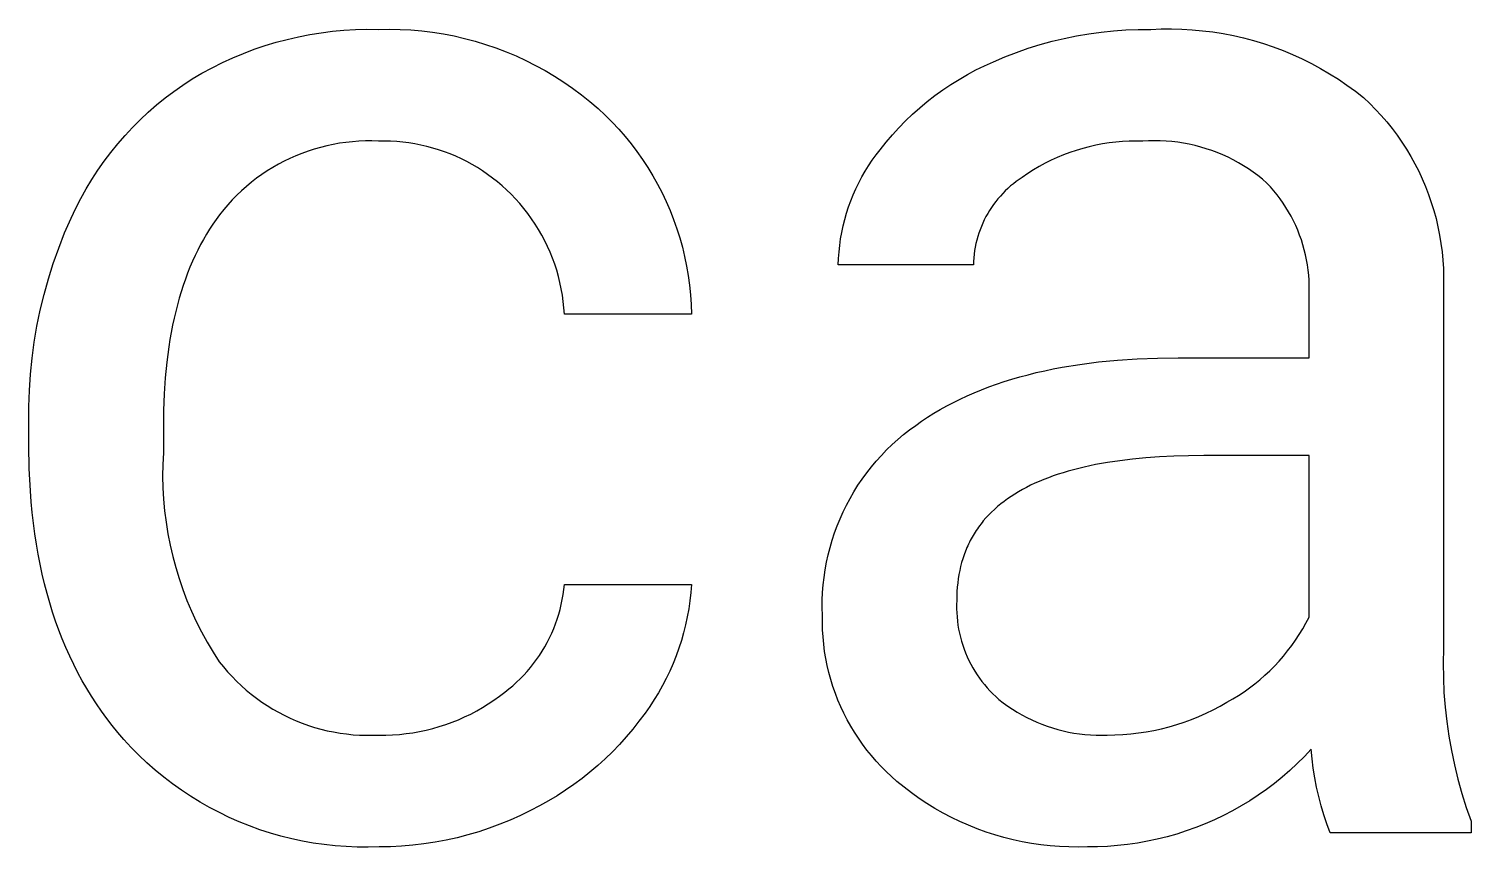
# Model space of a CAD drawing. Header units: millimetres. Extents: x 4001 to 9794, y -321 to 3726.
# Drawn here: x 8668.21 to 8714.39, y -61.87 to -35.67 of the extents above; entities that cross this region are included whole.
import ezdxf

# ---------------------------------------------------------------- set-up
doc = ezdxf.new("R2010")
doc.units = ezdxf.units.MM
doc.header["$MEASUREMENT"] = 0
doc.layers.add('Domyślny', color=7, linetype='Continuous', true_color=0x000000)

msp = doc.modelspace()

# ---------------------------------------------------------------- linework, layer by layer
at = {"layer": 'Domyślny'}
for p, q in [((8676.126, -36.103), (8676.481, -36.009)), ((8676.481, -36.009), (8676.84, -35.926)), ((8676.84, -35.926), (8677.201, -35.855)), ((8677.201, -35.855), (8677.565, -35.797)), ((8677.565, -35.797), (8677.93, -35.751)), ((8677.93, -35.751), (8678.297, -35.717)), ((8678.297, -35.717), (8678.664, -35.695)), ((8678.664, -35.695), (8679.032, -35.686)), ((8679.032, -35.686), (8679.4, -35.689)), ((8679.4, -35.689), (8679.748, -35.684)), ((8679.748, -35.684), (8680.097, -35.69)), ((8680.097, -35.69), (8680.444, -35.708)), ((8680.444, -35.708), (8680.791, -35.739)), ((8680.791, -35.739), (8681.137, -35.781)), ((8681.137, -35.781), (8681.481, -35.835)), ((8681.481, -35.835), (8681.823, -35.901)), ((8681.823, -35.901), (8682.163, -35.979)), ((8682.163, -35.979), (8682.499, -36.068)), ((8700.975, -36.071), (8701.362, -35.978)), ((8701.362, -35.978), (8701.753, -35.898)), ((8701.753, -35.898), (8702.146, -35.831)), ((8702.146, -35.831), (8702.54, -35.776)), ((8702.54, -35.776), (8702.937, -35.735)), ((8702.937, -35.735), (8703.334, -35.706)), ((8703.334, -35.706), (8703.733, -35.691)), ((8703.733, -35.691), (8704.131, -35.689)), ((8704.131, -35.689), (8704.464, -35.675)), ((8704.464, -35.675), (8704.797, -35.672)), ((8704.797, -35.672), (8705.129, -35.681)), ((8705.129, -35.681), (8705.462, -35.7)), ((8705.462, -35.7), (8705.793, -35.731)), ((8705.793, -35.731), (8706.123, -35.772)), ((8706.123, -35.772), (8706.452, -35.825)), ((8706.452, -35.825), (8706.779, -35.889)), ((8706.779, -35.889), (8707.103, -35.963)), ((8707.103, -35.963), (8707.425, -36.049)), ((8674.74, -36.599), (8675.08, -36.458)), ((8675.08, -36.458), (8675.425, -36.328)), ((8675.425, -36.328), (8675.773, -36.21)), ((8675.773, -36.21), (8676.126, -36.103)), ((8682.499, -36.068), (8682.832, -36.169)), ((8682.832, -36.169), (8683.162, -36.282)), ((8683.162, -36.282), (8683.488, -36.405)), ((8683.488, -36.405), (8683.809, -36.54)), ((8699.462, -36.57), (8699.834, -36.427)), ((8699.834, -36.427), (8700.21, -36.296)), ((8700.21, -36.296), (8700.591, -36.177)), ((8700.591, -36.177), (8700.975, -36.071)), ((8707.425, -36.049), (8707.743, -36.145)), ((8707.743, -36.145), (8708.058, -36.252)), ((8708.058, -36.252), (8708.37, -36.369)), ((8708.37, -36.369), (8708.677, -36.497)), ((8673.752, -37.09), (8674.076, -36.916)), ((8674.076, -36.916), (8674.405, -36.752)), ((8674.405, -36.752), (8674.74, -36.599)), ((8683.809, -36.54), (8684.125, -36.686)), ((8684.125, -36.686), (8684.436, -36.843)), ((8684.436, -36.843), (8684.742, -37.01)), ((8698.534, -36.989), (8698.812, -36.853)), ((8698.812, -36.853), (8699.095, -36.726)), ((8699.095, -36.726), (8699.462, -36.57)), ((8708.677, -36.497), (8708.98, -36.635)), ((8708.98, -36.635), (8709.278, -36.783)), ((8709.278, -36.783), (8709.571, -36.94)), ((8709.571, -36.94), (8709.859, -37.108)), ((8673.14, -37.47), (8673.434, -37.276)), ((8673.434, -37.276), (8673.752, -37.09)), ((8684.742, -37.01), (8685.041, -37.188)), ((8685.041, -37.188), (8685.334, -37.376)), ((8685.334, -37.376), (8685.621, -37.574)), ((8697.731, -37.454), (8697.993, -37.29)), ((8697.993, -37.29), (8698.261, -37.135)), ((8698.261, -37.135), (8698.534, -36.989)), ((8709.859, -37.108), (8710.141, -37.285)), ((8710.141, -37.285), (8710.416, -37.472)), ((8672.572, -37.886), (8672.852, -37.673)), ((8672.852, -37.673), (8673.14, -37.47)), ((8685.621, -37.574), (8685.901, -37.781)), ((8685.901, -37.781), (8686.173, -37.998)), ((8696.978, -37.998), (8697.223, -37.808)), ((8697.223, -37.808), (8697.474, -37.627)), ((8697.474, -37.627), (8697.731, -37.454)), ((8710.416, -37.472), (8710.686, -37.667)), ((8710.686, -37.667), (8710.948, -37.872)), ((8672.034, -38.341), (8672.299, -38.109)), ((8672.299, -38.109), (8672.572, -37.886)), ((8686.173, -37.998), (8686.437, -38.225)), ((8686.437, -38.225), (8686.664, -38.436)), ((8696.509, -38.402), (8696.74, -38.196)), ((8696.74, -38.196), (8696.978, -37.998)), ((8710.948, -37.872), (8711.144, -38.057)), ((8711.144, -38.057), (8711.333, -38.249)), ((8711.333, -38.249), (8711.515, -38.447)), ((8671.528, -38.831), (8671.777, -38.581)), ((8671.777, -38.581), (8672.034, -38.341)), ((8686.664, -38.436), (8686.883, -38.655)), ((8686.883, -38.655), (8687.095, -38.882)), ((8696.068, -38.837), (8696.285, -38.616)), ((8696.285, -38.616), (8696.509, -38.402)), ((8711.515, -38.447), (8711.691, -38.651)), ((8711.691, -38.651), (8711.86, -38.862)), ((8671.057, -39.354), (8671.288, -39.088)), ((8671.288, -39.088), (8671.528, -38.831)), ((8687.095, -38.882), (8687.298, -39.115)), ((8687.298, -39.115), (8687.494, -39.356)), ((8695.658, -39.301), (8695.859, -39.065)), ((8695.859, -39.065), (8696.068, -38.837)), ((8704.251, -39.254), (8704.063, -39.258)), ((8704.438, -39.256), (8704.251, -39.254)), ((8704.625, -39.265), (8704.438, -39.256)), ((8711.86, -38.862), (8712.021, -39.077)), ((8712.021, -39.077), (8712.175, -39.299)), ((8670.623, -39.908), (8670.835, -39.627)), ((8670.835, -39.627), (8671.057, -39.354)), ((8676.952, -39.658), (8676.759, -39.736)), ((8677.148, -39.587), (8676.952, -39.658)), ((8677.346, -39.523), (8677.148, -39.587)), ((8677.546, -39.466), (8677.346, -39.523)), ((8677.748, -39.416), (8677.546, -39.466)), ((8677.951, -39.372), (8677.748, -39.416)), ((8678.156, -39.336), (8677.951, -39.372)), ((8678.362, -39.307), (8678.156, -39.336)), ((8678.569, -39.285), (8678.362, -39.307)), ((8678.776, -39.27), (8678.569, -39.285)), ((8678.984, -39.262), (8678.776, -39.27)), ((8679.192, -39.262), (8678.984, -39.262)), ((8679.4, -39.268), (8679.192, -39.262)), ((8679.596, -39.266), (8679.4, -39.268)), ((8679.792, -39.271), (8679.596, -39.266)), ((8679.987, -39.282), (8679.792, -39.271)), ((8680.182, -39.3), (8679.987, -39.282)), ((8680.377, -39.325), (8680.182, -39.3)), ((8680.57, -39.356), (8680.377, -39.325)), ((8680.762, -39.393), (8680.57, -39.356)), ((8680.953, -39.437), (8680.762, -39.393)), ((8681.143, -39.488), (8680.953, -39.437)), ((8681.33, -39.545), (8681.143, -39.488)), ((8681.515, -39.608), (8681.33, -39.545)), ((8681.699, -39.678), (8681.515, -39.608)), ((8681.879, -39.753), (8681.699, -39.678)), ((8687.494, -39.356), (8687.681, -39.603)), ((8687.681, -39.603), (8687.86, -39.856)), ((8695.213, -39.879), (8695.336, -39.709)), ((8695.336, -39.709), (8695.465, -39.543)), ((8695.465, -39.543), (8695.658, -39.301)), ((8701.34, -39.707), (8701.14, -39.79)), ((8701.542, -39.631), (8701.34, -39.707)), ((8701.747, -39.562), (8701.542, -39.631)), ((8701.953, -39.5), (8701.747, -39.562)), ((8702.162, -39.445), (8701.953, -39.5)), ((8702.373, -39.397), (8702.162, -39.445)), ((8702.585, -39.357), (8702.373, -39.397)), ((8702.799, -39.323), (8702.585, -39.357)), ((8703.013, -39.298), (8702.799, -39.323)), ((8703.228, -39.279), (8703.013, -39.298)), ((8703.444, -39.268), (8703.228, -39.279)), ((8703.66, -39.264), (8703.444, -39.268)), ((8703.876, -39.268), (8703.66, -39.264)), ((8704.063, -39.258), (8703.876, -39.268)), ((8704.812, -39.281), (8704.625, -39.265)), ((8704.998, -39.303), (8704.812, -39.281)), ((8705.183, -39.331), (8704.998, -39.303)), ((8705.367, -39.366), (8705.183, -39.331)), ((8705.55, -39.407), (8705.367, -39.366)), ((8705.732, -39.455), (8705.55, -39.407)), ((8705.911, -39.509), (8705.732, -39.455)), ((8706.089, -39.569), (8705.911, -39.509)), ((8706.264, -39.635), (8706.089, -39.569)), ((8706.437, -39.707), (8706.264, -39.635)), ((8706.608, -39.785), (8706.437, -39.707)), ((8712.175, -39.299), (8712.321, -39.525)), ((8712.321, -39.525), (8712.459, -39.756)), ((8670.42, -40.196), (8670.623, -39.908)), ((8676.017, -40.111), (8675.84, -40.221)), ((8676.198, -40.008), (8676.017, -40.111)), ((8676.382, -39.911), (8676.198, -40.008)), ((8676.569, -39.82), (8676.382, -39.911)), ((8676.759, -39.736), (8676.569, -39.82)), ((8682.057, -39.835), (8681.879, -39.753)), ((8682.232, -39.923), (8682.057, -39.835)), ((8682.405, -40.017), (8682.232, -39.923)), ((8682.573, -40.116), (8682.405, -40.017)), ((8682.739, -40.221), (8682.573, -40.116)), ((8687.86, -39.856), (8688.03, -40.115)), ((8688.03, -40.115), (8688.191, -40.38)), ((8694.985, -40.233), (8695.096, -40.054)), ((8695.096, -40.054), (8695.213, -39.879)), ((8700.561, -40.079), (8700.375, -40.189)), ((8700.751, -39.976), (8700.561, -40.079)), ((8700.944, -39.88), (8700.751, -39.976)), ((8701.14, -39.79), (8700.944, -39.88)), ((8706.775, -39.869), (8706.608, -39.785)), ((8706.94, -39.958), (8706.775, -39.869)), ((8707.101, -40.053), (8706.94, -39.958)), ((8707.259, -40.154), (8707.101, -40.053)), ((8707.414, -40.26), (8707.259, -40.154)), ((8712.459, -39.756), (8712.59, -39.992)), ((8712.59, -39.992), (8712.712, -40.232)), ((8670.044, -40.792), (8670.227, -40.491)), ((8670.227, -40.491), (8670.42, -40.196)), ((8675.334, -40.585), (8675.174, -40.718)), ((8675.499, -40.458), (8675.334, -40.585)), ((8675.668, -40.337), (8675.499, -40.458)), ((8675.84, -40.221), (8675.668, -40.337)), ((8682.9, -40.332), (8682.739, -40.221)), ((8683.058, -40.448), (8682.9, -40.332)), ((8683.212, -40.569), (8683.058, -40.448)), ((8683.362, -40.696), (8683.212, -40.569)), ((8688.191, -40.38), (8688.342, -40.65)), ((8694.691, -40.79), (8694.783, -40.601)), ((8694.783, -40.601), (8694.881, -40.415)), ((8694.881, -40.415), (8694.985, -40.233)), ((8699.734, -40.629), (8699.645, -40.702)), ((8699.825, -40.558), (8699.734, -40.629)), ((8699.918, -40.491), (8699.825, -40.558)), ((8700.014, -40.427), (8699.918, -40.491)), ((8700.192, -40.305), (8700.014, -40.427)), ((8700.375, -40.189), (8700.192, -40.305)), ((8707.564, -40.372), (8707.414, -40.26)), ((8707.711, -40.489), (8707.564, -40.372)), ((8707.853, -40.61), (8707.711, -40.489)), ((8707.966, -40.731), (8707.853, -40.61)), ((8712.712, -40.232), (8712.826, -40.476)), ((8712.826, -40.476), (8712.931, -40.724)), ((8669.711, -41.412), (8669.872, -41.099)), ((8669.872, -41.099), (8670.044, -40.792)), ((8674.868, -41), (8674.723, -41.149)), ((8675.019, -40.857), (8674.868, -41)), ((8675.174, -40.718), (8675.019, -40.857)), ((8683.507, -40.827), (8683.362, -40.696)), ((8683.654, -40.969), (8683.507, -40.827)), ((8683.795, -41.117), (8683.654, -40.969)), ((8688.342, -40.65), (8688.485, -40.925)), ((8688.485, -40.925), (8688.618, -41.205)), ((8694.527, -41.178), (8694.606, -40.983)), ((8694.606, -40.983), (8694.691, -40.79)), ((8699.317, -41.025), (8699.241, -41.112)), ((8699.395, -40.94), (8699.317, -41.025)), ((8699.475, -40.858), (8699.395, -40.94)), ((8699.559, -40.779), (8699.475, -40.858)), ((8699.645, -40.702), (8699.559, -40.779)), ((8708.074, -40.856), (8707.966, -40.731)), ((8708.178, -40.984), (8708.074, -40.856)), ((8708.277, -41.116), (8708.178, -40.984)), ((8712.931, -40.724), (8713.028, -40.975)), ((8713.028, -40.975), (8713.117, -41.23)), ((8669.56, -41.73), (8669.711, -41.412)), ((8674.448, -41.461), (8674.318, -41.624)), ((8674.582, -41.303), (8674.448, -41.461)), ((8674.723, -41.149), (8674.582, -41.303)), ((8683.932, -41.269), (8683.795, -41.117)), ((8684.063, -41.426), (8683.932, -41.269)), ((8684.189, -41.587), (8684.063, -41.426)), ((8688.618, -41.205), (8688.741, -41.489)), ((8688.741, -41.489), (8688.855, -41.778)), ((8694.391, -41.575), (8694.456, -41.375)), ((8694.456, -41.375), (8694.527, -41.178)), ((8698.972, -41.486), (8698.913, -41.584)), ((8699.035, -41.389), (8698.972, -41.486)), ((8699.1, -41.294), (8699.035, -41.389)), ((8699.169, -41.202), (8699.1, -41.294)), ((8699.241, -41.112), (8699.169, -41.202)), ((8708.372, -41.251), (8708.277, -41.116)), ((8708.462, -41.389), (8708.372, -41.251)), ((8708.547, -41.53), (8708.462, -41.389)), ((8708.628, -41.674), (8708.547, -41.53)), ((8713.117, -41.23), (8713.196, -41.487)), ((8713.196, -41.487), (8713.267, -41.747)), ((8669.354, -42.207), (8669.56, -41.73)), ((8674.1, -41.927), (8673.996, -42.084)), ((8674.207, -41.773), (8674.1, -41.927)), ((8674.318, -41.624), (8674.207, -41.773)), ((8684.309, -41.753), (8684.189, -41.587)), ((8684.423, -41.922), (8684.309, -41.753)), ((8684.531, -42.096), (8684.423, -41.922)), ((8688.855, -41.778), (8688.958, -42.07)), ((8694.239, -42.187), (8694.282, -41.982)), ((8694.282, -41.982), (8694.333, -41.778)), ((8694.333, -41.778), (8694.391, -41.575)), ((8698.71, -41.998), (8698.668, -42.105)), ((8698.755, -41.892), (8698.71, -41.998)), ((8698.804, -41.788), (8698.755, -41.892)), ((8698.857, -41.685), (8698.804, -41.788)), ((8698.913, -41.584), (8698.857, -41.685)), ((8708.704, -41.821), (8708.628, -41.674)), ((8708.774, -41.97), (8708.704, -41.821)), ((8708.84, -42.121), (8708.774, -41.97)), ((8713.267, -41.747), (8713.329, -42.009)), ((8713.329, -42.009), (8713.382, -42.273)), ((8669.164, -42.69), (8669.354, -42.207)), ((8673.799, -42.411), (8673.705, -42.581)), ((8673.896, -42.246), (8673.799, -42.411)), ((8673.996, -42.084), (8673.896, -42.246)), ((8684.633, -42.273), (8684.531, -42.096)), ((8684.728, -42.454), (8684.633, -42.273)), ((8684.818, -42.638), (8684.728, -42.454)), ((8688.958, -42.07), (8689.052, -42.365)), ((8689.052, -42.365), (8689.135, -42.664)), ((8694.173, -42.603), (8694.202, -42.394)), ((8694.202, -42.394), (8694.239, -42.187)), ((8698.564, -42.435), (8698.537, -42.546)), ((8698.595, -42.324), (8698.564, -42.435)), ((8698.629, -42.214), (8698.595, -42.324)), ((8698.668, -42.105), (8698.629, -42.214)), ((8708.9, -42.274), (8708.84, -42.121)), ((8708.956, -42.43), (8708.9, -42.274)), ((8709.005, -42.587), (8708.956, -42.43)), ((8713.382, -42.273), (8713.426, -42.539)), ((8668.991, -43.18), (8669.164, -42.69)), ((8673.529, -42.933), (8673.446, -43.115)), ((8673.616, -42.755), (8673.529, -42.933)), ((8673.705, -42.581), (8673.616, -42.755)), ((8684.901, -42.825), (8684.818, -42.638)), ((8684.977, -43.015), (8684.901, -42.825)), ((8689.135, -42.664), (8689.208, -42.965)), ((8694.136, -43.021), (8694.151, -42.812)), ((8694.151, -42.812), (8694.173, -42.603)), ((8698.479, -42.887), (8698.467, -43.002)), ((8698.494, -42.773), (8698.479, -42.887)), ((8698.514, -42.659), (8698.494, -42.773)), ((8698.537, -42.546), (8698.514, -42.659)), ((8709.05, -42.746), (8709.005, -42.587)), ((8709.089, -42.906), (8709.05, -42.746)), ((8709.123, -43.068), (8709.089, -42.906)), ((8713.426, -42.539), (8713.461, -42.806)), ((8713.461, -42.806), (8713.487, -43.074)), ((8668.835, -43.675), (8668.991, -43.18)), ((8673.367, -43.302), (8673.291, -43.492)), ((8673.446, -43.115), (8673.367, -43.302)), ((8685.047, -43.207), (8684.977, -43.015)), ((8685.11, -43.401), (8685.047, -43.207)), ((8685.166, -43.598), (8685.11, -43.401)), ((8689.208, -42.965), (8689.271, -43.268)), ((8689.271, -43.268), (8689.323, -43.574)), ((8694.128, -43.232), (8694.136, -43.021)), ((8698.455, -43.232), (8694.128, -43.232)), ((8698.459, -43.117), (8698.455, -43.232)), ((8698.467, -43.002), (8698.459, -43.117)), ((8709.151, -43.23), (8709.123, -43.068)), ((8709.173, -43.394), (8709.151, -43.23)), ((8709.19, -43.558), (8709.173, -43.394)), ((8713.487, -43.074), (8713.503, -43.343)), ((8713.503, -43.343), (8713.51, -43.612)), ((8668.696, -44.175), (8668.835, -43.675)), ((8673.219, -43.687), (8673.151, -43.885)), ((8673.291, -43.492), (8673.219, -43.687)), ((8685.215, -43.796), (8685.166, -43.598)), ((8685.257, -43.997), (8685.215, -43.796)), ((8689.323, -43.574), (8689.365, -43.881)), ((8709.202, -43.723), (8709.19, -43.558)), ((8709.208, -43.887), (8709.202, -43.723)), ((8713.51, -43.612), (8713.508, -43.882)), ((8668.574, -44.679), (8668.696, -44.175)), ((8673.024, -44.295), (8672.966, -44.506)), ((8673.085, -44.088), (8673.024, -44.295)), ((8673.151, -43.885), (8673.085, -44.088)), ((8685.292, -44.198), (8685.257, -43.997)), ((8685.321, -44.401), (8685.292, -44.198)), ((8689.365, -43.881), (8689.396, -44.189)), ((8689.396, -44.189), (8689.417, -44.498)), ((8709.202, -44.217), (8709.208, -44.052)), ((8709.202, -46.202), (8709.202, -44.217)), ((8709.208, -44.052), (8709.208, -43.887)), ((8713.508, -43.882), (8713.508, -55.506)), ((8668.469, -45.187), (8668.574, -44.679)), ((8672.911, -44.721), (8672.86, -44.94)), ((8672.966, -44.506), (8672.911, -44.721)), ((8685.342, -44.604), (8685.321, -44.401)), ((8685.356, -44.808), (8685.342, -44.604)), ((8689.417, -44.498), (8689.427, -44.808)), ((8668.382, -45.699), (8668.469, -45.187)), ((8672.812, -45.163), (8672.768, -45.39)), ((8672.86, -44.94), (8672.812, -45.163)), ((8689.427, -44.808), (8685.356, -44.808)), ((8668.312, -46.213), (8668.382, -45.699)), ((8672.728, -45.622), (8672.691, -45.857)), ((8672.768, -45.39), (8672.728, -45.622)), ((8672.691, -45.857), (8672.628, -46.341)), ((8668.26, -46.73), (8668.312, -46.213)), ((8672.628, -46.341), (8672.578, -46.841)), ((8700.468, -46.678), (8700.738, -46.617)), ((8700.738, -46.617), (8701.012, -46.56)), ((8701.012, -46.56), (8701.292, -46.507)), ((8701.292, -46.507), (8701.865, -46.414)), ((8701.865, -46.414), (8702.457, -46.338)), ((8702.457, -46.338), (8703.068, -46.279)), ((8703.068, -46.279), (8703.698, -46.236)), ((8703.698, -46.236), (8704.347, -46.211)), ((8704.347, -46.211), (8705.015, -46.202)), ((8705.015, -46.202), (8709.202, -46.202)), ((8668.225, -47.248), (8668.26, -46.73)), ((8672.578, -46.841), (8672.543, -47.357)), ((8698.948, -47.135), (8699.19, -47.048)), ((8699.19, -47.048), (8699.436, -46.966)), ((8699.436, -46.966), (8699.687, -46.888)), ((8699.687, -46.888), (8699.942, -46.814)), ((8699.942, -46.814), (8700.203, -46.744)), ((8700.203, -46.744), (8700.468, -46.678)), ((8668.208, -47.766), (8668.225, -47.248)), ((8672.543, -47.357), (8672.522, -47.89)), ((8697.812, -47.632), (8698.03, -47.524)), ((8698.03, -47.524), (8698.252, -47.42)), ((8698.252, -47.42), (8698.48, -47.321)), ((8698.48, -47.321), (8698.712, -47.226)), ((8698.712, -47.226), (8698.948, -47.135)), ((8668.209, -48.285), (8668.208, -47.766)), ((8672.522, -47.89), (8672.515, -48.439)), ((8696.989, -48.105), (8697.188, -47.981)), ((8697.188, -47.981), (8697.391, -47.86)), ((8697.391, -47.86), (8697.6, -47.744)), ((8697.6, -47.744), (8697.812, -47.632)), ((8668.209, -49.009), (8668.209, -48.285)), ((8672.515, -48.439), (8672.515, -49.25)), ((8696.41, -48.512), (8696.606, -48.368)), ((8696.606, -48.368), (8696.795, -48.234)), ((8696.795, -48.234), (8696.989, -48.105)), ((8695.851, -48.982), (8696.032, -48.819)), ((8696.032, -48.819), (8696.218, -48.662)), ((8696.218, -48.662), (8696.41, -48.512)), ((8668.221, -49.745), (8668.209, -49.009)), ((8672.515, -49.25), (8672.498, -49.621)), ((8695.345, -49.509), (8695.507, -49.327)), ((8695.507, -49.327), (8695.676, -49.152)), ((8695.676, -49.152), (8695.851, -48.982)), ((8703.976, -49.406), (8703.551, -49.447)), ((8704.416, -49.375), (8703.976, -49.406)), ((8704.872, -49.352), (8704.416, -49.375)), ((8705.343, -49.339), (8704.872, -49.352)), ((8705.83, -49.334), (8705.343, -49.339)), ((8709.202, -49.334), (8705.83, -49.334)), ((8709.202, -54.507), (8709.202, -49.334)), ((8668.256, -50.462), (8668.221, -49.745)), ((8672.498, -49.621), (8672.493, -49.991)), ((8695.038, -49.887), (8695.188, -49.695)), ((8695.188, -49.695), (8695.345, -49.509)), ((8701.491, -49.833), (8701.327, -49.882)), ((8701.659, -49.787), (8701.491, -49.833)), ((8701.831, -49.743), (8701.659, -49.787)), ((8702.006, -49.701), (8701.831, -49.743)), ((8702.369, -49.624), (8702.006, -49.701)), ((8702.748, -49.556), (8702.369, -49.624)), ((8703.142, -49.497), (8702.748, -49.556)), ((8703.551, -49.447), (8703.142, -49.497)), ((8672.493, -49.991), (8672.501, -50.362)), ((8694.629, -50.492), (8694.758, -50.286)), ((8694.758, -50.286), (8694.895, -50.084)), ((8694.895, -50.084), (8695.038, -49.887)), ((8700.286, -50.286), (8700.153, -50.353)), ((8700.423, -50.222), (8700.286, -50.286)), ((8700.564, -50.159), (8700.423, -50.222)), ((8700.709, -50.099), (8700.564, -50.159)), ((8700.857, -50.042), (8700.709, -50.099)), ((8701.01, -49.986), (8700.857, -50.042)), ((8701.166, -49.933), (8701.01, -49.986)), ((8701.327, -49.882), (8701.166, -49.933)), ((8668.283, -50.813), (8668.256, -50.462)), ((8672.501, -50.362), (8672.522, -50.732)), ((8672.522, -50.732), (8672.556, -51.101)), ((8694.392, -50.918), (8694.507, -50.703)), ((8694.507, -50.703), (8694.629, -50.492)), ((8699.434, -50.801), (8699.328, -50.884)), ((8699.544, -50.721), (8699.434, -50.801)), ((8699.658, -50.643), (8699.544, -50.721)), ((8699.776, -50.567), (8699.658, -50.643)), ((8699.898, -50.494), (8699.776, -50.567)), ((8700.023, -50.422), (8699.898, -50.494)), ((8700.153, -50.353), (8700.023, -50.422)), ((8668.316, -51.159), (8668.283, -50.813)), ((8668.354, -51.5), (8668.316, -51.159)), ((8672.556, -51.101), (8672.602, -51.469)), ((8694.184, -51.358), (8694.284, -51.136)), ((8694.284, -51.136), (8694.392, -50.918)), ((8698.942, -51.237), (8698.855, -51.331)), ((8699.033, -51.146), (8698.942, -51.237)), ((8699.127, -51.056), (8699.033, -51.146)), ((8699.226, -50.969), (8699.127, -51.056)), ((8699.328, -50.884), (8699.226, -50.969)), ((8668.399, -51.836), (8668.354, -51.5)), ((8672.602, -51.469), (8672.661, -51.835)), ((8694.008, -51.812), (8694.092, -51.584)), ((8694.092, -51.584), (8694.184, -51.358)), ((8698.581, -51.678), (8698.546, -51.73)), ((8698.618, -51.627), (8698.581, -51.678)), ((8698.655, -51.576), (8698.618, -51.627)), ((8698.693, -51.526), (8698.655, -51.576)), ((8698.732, -51.477), (8698.693, -51.526)), ((8698.772, -51.428), (8698.732, -51.477)), ((8698.855, -51.331), (8698.772, -51.428)), ((8668.449, -52.167), (8668.399, -51.836)), ((8668.505, -52.493), (8668.449, -52.167)), ((8672.661, -51.835), (8672.732, -52.199)), ((8693.863, -52.277), (8693.932, -52.044)), ((8693.932, -52.044), (8694.008, -51.812)), ((8698.299, -52.165), (8698.272, -52.222)), ((8698.326, -52.108), (8698.299, -52.165)), ((8698.355, -52.053), (8698.326, -52.108)), ((8698.384, -51.997), (8698.355, -52.053)), ((8698.415, -51.943), (8698.384, -51.997)), ((8698.446, -51.889), (8698.415, -51.943)), ((8698.478, -51.835), (8698.446, -51.889)), ((8698.512, -51.782), (8698.478, -51.835)), ((8698.546, -51.73), (8698.512, -51.782)), ((8668.568, -52.814), (8668.505, -52.493)), ((8672.732, -52.199), (8672.815, -52.561)), ((8672.815, -52.561), (8672.911, -52.919)), ((8693.751, -52.751), (8693.803, -52.513)), ((8693.803, -52.513), (8693.863, -52.277)), ((8698.114, -52.636), (8698.077, -52.759)), ((8698.154, -52.515), (8698.114, -52.636)), ((8698.198, -52.396), (8698.154, -52.515)), ((8698.222, -52.337), (8698.198, -52.396)), ((8698.247, -52.279), (8698.222, -52.337)), ((8698.272, -52.222), (8698.247, -52.279)), ((8668.636, -53.131), (8668.568, -52.814)), ((8672.911, -52.919), (8673.02, -53.273)), ((8693.671, -53.232), (8693.707, -52.991)), ((8693.707, -52.991), (8693.751, -52.751)), ((8698.015, -53.013), (8697.99, -53.143)), ((8698.044, -52.885), (8698.015, -53.013)), ((8698.077, -52.759), (8698.044, -52.885)), ((8668.71, -53.442), (8668.636, -53.131)), ((8668.79, -53.748), (8668.71, -53.442)), ((8673.02, -53.273), (8673.14, -53.624)), ((8685.339, -53.623), (8685.356, -53.462)), ((8685.356, -53.462), (8689.427, -53.462)), ((8689.427, -53.462), (8689.407, -53.722)), ((8693.625, -53.717), (8693.644, -53.474)), ((8693.644, -53.474), (8693.671, -53.232)), ((8697.938, -53.547), (8697.928, -53.687)), ((8697.951, -53.41), (8697.938, -53.547)), ((8697.969, -53.276), (8697.951, -53.41)), ((8697.99, -53.143), (8697.969, -53.276)), ((8668.876, -54.05), (8668.79, -53.748)), ((8673.14, -53.624), (8673.272, -53.971)), ((8673.272, -53.971), (8673.416, -54.312)), ((8685.257, -54.102), (8685.29, -53.943)), ((8685.29, -53.943), (8685.317, -53.784)), ((8685.317, -53.784), (8685.339, -53.623)), ((8689.378, -53.981), (8689.34, -54.24)), ((8689.407, -53.722), (8689.378, -53.981)), ((8693.612, -54.204), (8693.614, -53.96)), ((8693.614, -53.96), (8693.625, -53.717)), ((8697.92, -53.972), (8697.916, -54.104)), ((8697.922, -53.828), (8697.92, -53.972)), ((8697.928, -53.687), (8697.922, -53.828)), ((8668.968, -54.346), (8668.876, -54.05)), ((8669.066, -54.638), (8668.968, -54.346)), ((8673.416, -54.312), (8673.571, -54.649)), ((8685.127, -54.571), (8685.176, -54.416)), ((8685.176, -54.416), (8685.219, -54.26)), ((8685.219, -54.26), (8685.257, -54.102)), ((8689.293, -54.496), (8689.238, -54.752)), ((8689.34, -54.24), (8689.293, -54.496)), ((8693.618, -54.447), (8693.612, -54.204)), ((8693.617, -54.679), (8693.618, -54.447)), ((8697.916, -54.104), (8697.916, -54.236)), ((8697.916, -54.236), (8697.92, -54.368)), ((8697.92, -54.368), (8697.929, -54.5)), ((8669.17, -54.925), (8669.066, -54.638)), ((8669.28, -55.206), (8669.17, -54.925)), ((8673.571, -54.649), (8673.738, -54.98)), ((8684.951, -55.024), (8685.014, -54.875)), ((8685.014, -54.875), (8685.073, -54.724)), ((8685.073, -54.724), (8685.127, -54.571)), ((8689.238, -54.752), (8689.174, -55.005)), ((8693.623, -54.91), (8693.617, -54.679)), ((8693.638, -55.142), (8693.623, -54.91)), ((8697.929, -54.5), (8697.942, -54.631)), ((8697.942, -54.631), (8697.959, -54.762)), ((8697.959, -54.762), (8697.981, -54.892)), ((8697.981, -54.892), (8698.008, -55.021)), ((8708.887, -55.064), (8708.999, -54.882)), ((8708.999, -54.882), (8709.104, -54.696)), ((8709.104, -54.696), (8709.202, -54.507)), ((8669.395, -55.483), (8669.28, -55.206)), ((8673.738, -54.98), (8673.917, -55.305)), ((8673.917, -55.305), (8674.106, -55.624)), ((8684.729, -55.457), (8684.808, -55.315)), ((8684.808, -55.315), (8684.882, -55.171)), ((8684.882, -55.171), (8684.951, -55.024)), ((8689.102, -55.256), (8689.021, -55.504)), ((8689.174, -55.005), (8689.102, -55.256)), ((8693.66, -55.372), (8693.638, -55.142)), ((8693.69, -55.602), (8693.66, -55.372)), ((8698.008, -55.021), (8698.038, -55.15)), ((8698.038, -55.15), (8698.073, -55.277)), ((8698.073, -55.277), (8698.113, -55.403)), ((8698.113, -55.403), (8698.156, -55.528)), ((8708.517, -55.588), (8708.647, -55.417)), ((8708.647, -55.417), (8708.77, -55.243)), ((8708.77, -55.243), (8708.887, -55.064)), ((8669.517, -55.755), (8669.395, -55.483)), ((8669.644, -56.022), (8669.517, -55.755)), ((8674.106, -55.624), (8674.306, -55.936)), ((8684.369, -55.995), (8684.466, -55.865)), ((8684.466, -55.865), (8684.558, -55.732)), ((8684.558, -55.732), (8684.646, -55.596)), ((8684.646, -55.596), (8684.729, -55.457)), ((8688.933, -55.749), (8688.836, -55.992)), ((8689.021, -55.504), (8688.933, -55.749)), ((8693.728, -55.83), (8693.69, -55.602)), ((8693.774, -56.057), (8693.728, -55.83)), ((8698.156, -55.528), (8698.204, -55.651)), ((8698.204, -55.651), (8698.255, -55.772)), ((8698.255, -55.772), (8698.311, -55.892)), ((8708.242, -55.914), (8708.383, -55.753)), ((8708.383, -55.753), (8708.517, -55.588)), ((8713.508, -55.506), (8713.498, -55.976)), ((8669.778, -56.284), (8669.644, -56.022)), ((8669.917, -56.541), (8669.778, -56.284)), ((8674.306, -55.936), (8674.437, -56.099)), ((8674.437, -56.099), (8674.573, -56.258)), ((8674.573, -56.258), (8674.715, -56.412)), ((8684.053, -56.365), (8684.162, -56.245)), ((8684.162, -56.245), (8684.268, -56.122)), ((8684.268, -56.122), (8684.369, -55.995)), ((8688.731, -56.231), (8688.618, -56.466)), ((8688.836, -55.992), (8688.731, -56.231)), ((8693.828, -56.283), (8693.774, -56.057)), ((8693.889, -56.506), (8693.828, -56.283)), ((8698.311, -55.892), (8698.371, -56.01)), ((8698.371, -56.01), (8698.435, -56.125)), ((8698.435, -56.125), (8698.502, -56.239)), ((8698.502, -56.239), (8698.574, -56.35)), ((8707.79, -56.368), (8707.946, -56.222)), ((8707.946, -56.222), (8708.097, -56.071)), ((8708.097, -56.071), (8708.242, -55.914)), ((8713.498, -55.976), (8713.502, -56.446)), ((8670.063, -56.793), (8669.917, -56.541)), ((8670.214, -57.04), (8670.063, -56.793)), ((8674.715, -56.412), (8674.861, -56.561)), ((8674.861, -56.561), (8675.013, -56.704)), ((8675.013, -56.704), (8675.17, -56.843)), ((8683.449, -56.904), (8683.577, -56.805)), ((8683.577, -56.805), (8683.701, -56.701)), ((8683.701, -56.701), (8683.822, -56.593)), ((8683.822, -56.593), (8683.94, -56.481)), ((8683.94, -56.481), (8684.053, -56.365)), ((8688.497, -56.697), (8688.369, -56.925)), ((8688.618, -56.466), (8688.497, -56.697)), ((8693.958, -56.727), (8693.889, -56.506)), ((8694.034, -56.946), (8693.958, -56.727)), ((8698.574, -56.35), (8698.649, -56.459)), ((8698.649, -56.459), (8698.727, -56.565)), ((8698.727, -56.565), (8698.809, -56.668)), ((8698.809, -56.668), (8698.895, -56.769)), ((8698.895, -56.769), (8698.984, -56.866)), ((8707.12, -56.898), (8707.294, -56.774)), ((8707.294, -56.774), (8707.464, -56.644)), ((8707.464, -56.644), (8707.629, -56.509)), ((8707.629, -56.509), (8707.79, -56.368)), ((8713.502, -56.446), (8713.523, -56.916)), ((8670.371, -57.282), (8670.214, -57.04)), ((8675.17, -56.843), (8675.332, -56.976)), ((8675.332, -56.976), (8675.498, -57.103)), ((8675.498, -57.103), (8675.668, -57.224)), ((8675.668, -57.224), (8675.842, -57.34)), ((8682.921, -57.285), (8683.102, -57.164)), ((8683.102, -57.164), (8683.278, -57.037)), ((8683.278, -57.037), (8683.449, -56.904)), ((8688.233, -57.148), (8688.089, -57.366)), ((8688.369, -56.925), (8688.233, -57.148)), ((8694.118, -57.162), (8694.034, -56.946)), ((8694.209, -57.375), (8694.118, -57.162)), ((8698.984, -56.866), (8699.076, -56.961)), ((8699.076, -56.961), (8699.171, -57.052)), ((8699.171, -57.052), (8699.27, -57.14)), ((8699.27, -57.14), (8699.41, -57.249)), ((8699.41, -57.249), (8699.554, -57.353)), ((8706.355, -57.357), (8706.574, -57.233)), ((8706.574, -57.233), (8706.76, -57.127)), ((8706.76, -57.127), (8706.942, -57.015)), ((8706.942, -57.015), (8707.12, -56.898)), ((8713.523, -56.916), (8713.558, -57.384)), ((8670.534, -57.52), (8670.371, -57.282)), ((8670.703, -57.752), (8670.534, -57.52)), ((8675.842, -57.34), (8676.02, -57.449)), ((8676.02, -57.449), (8676.202, -57.552)), ((8676.202, -57.552), (8676.388, -57.649)), ((8676.388, -57.649), (8676.576, -57.74)), ((8681.963, -57.791), (8682.161, -57.703)), ((8682.161, -57.703), (8682.357, -57.609)), ((8682.357, -57.609), (8682.549, -57.507)), ((8682.549, -57.507), (8682.737, -57.399)), ((8682.737, -57.399), (8682.921, -57.285)), ((8687.939, -57.579), (8687.746, -57.84)), ((8688.089, -57.366), (8687.939, -57.579)), ((8694.307, -57.584), (8694.209, -57.375)), ((8694.413, -57.791), (8694.307, -57.584)), ((8699.554, -57.353), (8699.701, -57.452)), ((8699.701, -57.452), (8699.852, -57.546)), ((8699.852, -57.546), (8700.006, -57.635)), ((8700.006, -57.635), (8700.162, -57.719)), ((8700.162, -57.719), (8700.322, -57.797)), ((8705.443, -57.779), (8705.676, -57.685)), ((8705.676, -57.685), (8705.906, -57.583)), ((8705.906, -57.583), (8706.133, -57.474)), ((8706.133, -57.474), (8706.355, -57.357)), ((8713.558, -57.384), (8713.61, -57.851)), ((8670.878, -57.979), (8670.703, -57.752)), ((8671.059, -58.202), (8670.878, -57.979)), ((8676.576, -57.74), (8676.768, -57.823)), ((8676.768, -57.823), (8676.962, -57.901)), ((8676.962, -57.901), (8677.159, -57.971)), ((8677.159, -57.971), (8677.358, -58.035)), ((8677.358, -58.035), (8677.56, -58.091)), ((8677.56, -58.091), (8677.763, -58.141)), ((8677.763, -58.141), (8677.967, -58.183)), ((8677.967, -58.183), (8678.174, -58.219)), ((8680.506, -58.206), (8680.719, -58.169)), ((8680.719, -58.169), (8680.932, -58.124)), ((8680.932, -58.124), (8681.142, -58.072)), ((8681.142, -58.072), (8681.351, -58.012)), ((8681.351, -58.012), (8681.558, -57.946)), ((8681.558, -57.946), (8681.762, -57.872)), ((8681.762, -57.872), (8681.963, -57.791)), ((8687.546, -58.094), (8687.337, -58.342)), ((8687.746, -57.84), (8687.546, -58.094)), ((8694.525, -57.993), (8694.413, -57.791)), ((8694.645, -58.192), (8694.525, -57.993)), ((8694.771, -58.386), (8694.645, -58.192)), ((8700.322, -57.797), (8700.484, -57.869)), ((8700.484, -57.869), (8700.648, -57.936)), ((8700.648, -57.936), (8700.815, -57.998)), ((8700.815, -57.998), (8700.984, -58.053)), ((8700.984, -58.053), (8701.154, -58.103)), ((8701.154, -58.103), (8701.327, -58.147)), ((8701.327, -58.147), (8701.5, -58.185)), ((8701.5, -58.185), (8701.675, -58.217)), ((8703.74, -58.214), (8703.989, -58.177)), ((8703.989, -58.177), (8704.236, -58.131)), ((8704.236, -58.131), (8704.482, -58.077)), ((8704.482, -58.077), (8704.726, -58.014)), ((8704.726, -58.014), (8704.967, -57.944)), ((8704.967, -57.944), (8705.206, -57.866)), ((8705.206, -57.866), (8705.443, -57.779)), ((8713.61, -57.851), (8713.676, -58.317)), ((8671.246, -58.419), (8671.059, -58.202)), ((8671.486, -58.678), (8671.246, -58.419)), ((8678.174, -58.219), (8678.381, -58.247)), ((8678.381, -58.247), (8678.589, -58.269)), ((8678.589, -58.269), (8678.797, -58.283)), ((8678.797, -58.283), (8679.006, -58.289)), ((8679.006, -58.289), (8679.216, -58.289)), ((8679.216, -58.289), (8679.425, -58.281)), ((8679.425, -58.281), (8679.642, -58.281)), ((8679.642, -58.281), (8679.858, -58.274)), ((8679.858, -58.274), (8680.075, -58.259)), ((8680.075, -58.259), (8680.291, -58.236)), ((8680.291, -58.236), (8680.506, -58.206)), ((8687.12, -58.582), (8686.895, -58.816)), ((8687.337, -58.342), (8687.12, -58.582)), ((8694.903, -58.576), (8694.771, -58.386)), ((8695.042, -58.761), (8694.903, -58.576)), ((8701.675, -58.217), (8701.85, -58.243)), ((8701.85, -58.243), (8702.027, -58.262)), ((8702.027, -58.262), (8702.204, -58.276)), ((8702.204, -58.276), (8702.381, -58.284)), ((8702.381, -58.284), (8702.559, -58.286)), ((8702.559, -58.286), (8702.737, -58.281)), ((8702.737, -58.281), (8702.988, -58.277)), ((8702.988, -58.277), (8703.239, -58.265)), ((8703.239, -58.265), (8703.49, -58.244)), ((8703.49, -58.244), (8703.74, -58.214)), ((8713.676, -58.317), (8713.758, -58.779)), ((8671.734, -58.929), (8671.486, -58.678)), ((8671.991, -59.17), (8671.734, -58.929)), ((8686.662, -59.042), (8686.423, -59.26)), ((8686.895, -58.816), (8686.662, -59.042)), ((8695.188, -58.941), (8695.042, -58.761)), ((8695.339, -59.117), (8695.188, -58.941)), ((8709.051, -58.97), (8708.823, -59.197)), ((8709.272, -58.736), (8709.051, -58.97)), ((8709.3, -59.041), (8709.272, -58.736)), ((8709.338, -59.344), (8709.3, -59.041)), ((8713.758, -58.779), (8713.855, -59.239)), ((8672.255, -59.403), (8671.991, -59.17)), ((8672.528, -59.627), (8672.255, -59.403)), ((8686.176, -59.469), (8685.922, -59.671)), ((8686.423, -59.26), (8686.176, -59.469)), ((8695.496, -59.287), (8695.339, -59.117)), ((8695.659, -59.451), (8695.496, -59.287)), ((8695.828, -59.61), (8695.659, -59.451)), ((8708.586, -59.415), (8708.343, -59.626)), ((8708.823, -59.197), (8708.586, -59.415)), ((8709.385, -59.647), (8709.338, -59.344)), ((8713.855, -59.239), (8713.967, -59.695)), ((8672.808, -59.842), (8672.528, -59.627)), ((8673.095, -60.046), (8672.808, -59.842)), ((8685.662, -59.864), (8685.396, -60.049)), ((8685.922, -59.671), (8685.662, -59.864)), ((8696.002, -59.763), (8695.828, -59.61)), ((8696.234, -59.953), (8696.002, -59.763)), ((8696.473, -60.135), (8696.234, -59.953)), ((8707.835, -60.023), (8707.572, -60.208)), ((8708.092, -59.829), (8707.835, -60.023)), ((8708.343, -59.626), (8708.092, -59.829)), ((8709.443, -59.947), (8709.385, -59.647)), ((8709.51, -60.246), (8709.443, -59.947)), ((8713.967, -59.695), (8714.094, -60.148)), ((8673.389, -60.241), (8673.095, -60.046)), ((8673.689, -60.426), (8673.389, -60.241)), ((8673.996, -60.6), (8673.689, -60.426)), ((8684.846, -60.391), (8684.562, -60.549)), ((8685.123, -60.225), (8684.846, -60.391)), ((8685.396, -60.049), (8685.123, -60.225)), ((8696.718, -60.309), (8696.473, -60.135)), ((8696.968, -60.475), (8696.718, -60.309)), ((8697.224, -60.632), (8696.968, -60.475)), ((8707.302, -60.384), (8707.027, -60.551)), ((8707.572, -60.208), (8707.302, -60.384)), ((8709.587, -60.542), (8709.51, -60.246)), ((8714.094, -60.148), (8714.236, -60.596)), ((8674.308, -60.764), (8673.996, -60.6)), ((8674.626, -60.918), (8674.308, -60.764)), ((8674.948, -61.06), (8674.626, -60.918)), ((8683.951, -60.855), (8683.623, -61.003)), ((8684.274, -60.696), (8683.951, -60.855)), ((8684.562, -60.549), (8684.274, -60.696)), ((8697.486, -60.78), (8697.224, -60.632)), ((8697.751, -60.919), (8697.486, -60.78)), ((8698.022, -61.05), (8697.751, -60.919)), ((8706.461, -60.857), (8706.17, -60.996)), ((8706.746, -60.709), (8706.461, -60.857)), ((8707.027, -60.551), (8706.746, -60.709)), ((8709.674, -60.835), (8709.587, -60.542)), ((8709.771, -61.126), (8709.674, -60.835)), ((8714.236, -60.596), (8714.393, -61.039)), ((8675.276, -61.191), (8674.948, -61.06)), ((8675.607, -61.311), (8675.276, -61.191)), ((8675.943, -61.42), (8675.607, -61.311)), ((8676.282, -61.517), (8675.943, -61.42)), ((8682.612, -61.377), (8682.267, -61.479)), ((8682.953, -61.264), (8682.612, -61.377)), ((8683.291, -61.139), (8682.953, -61.264)), ((8683.623, -61.003), (8683.291, -61.139)), ((8698.297, -61.171), (8698.022, -61.05)), ((8698.575, -61.282), (8698.297, -61.171)), ((8698.858, -61.385), (8698.575, -61.282)), ((8699.143, -61.477), (8698.858, -61.385)), ((8705.272, -61.352), (8704.966, -61.45)), ((8705.575, -61.243), (8705.272, -61.352)), ((8705.875, -61.125), (8705.575, -61.243)), ((8706.17, -60.996), (8705.875, -61.125)), ((8709.877, -61.413), (8709.771, -61.126)), ((8714.393, -61.413), (8709.877, -61.413)), ((8714.393, -61.039), (8714.393, -61.413)), ((8676.624, -61.602), (8676.282, -61.517)), ((8676.969, -61.676), (8676.624, -61.602)), ((8677.316, -61.738), (8676.969, -61.676)), ((8677.665, -61.788), (8677.316, -61.738)), ((8678.015, -61.827), (8677.665, -61.788)), ((8678.367, -61.853), (8678.015, -61.827)), ((8678.719, -61.868), (8678.367, -61.853)), ((8679.072, -61.87), (8678.719, -61.868)), ((8679.425, -61.86), (8679.072, -61.87)), ((8679.784, -61.855), (8679.425, -61.86)), ((8680.143, -61.838), (8679.784, -61.855)), ((8680.502, -61.808), (8680.143, -61.838)), ((8680.859, -61.767), (8680.502, -61.808)), ((8681.214, -61.713), (8680.859, -61.767)), ((8681.568, -61.647), (8681.214, -61.713)), ((8681.919, -61.569), (8681.568, -61.647)), ((8682.267, -61.479), (8681.919, -61.569)), ((8699.432, -61.56), (8699.143, -61.477)), ((8699.723, -61.634), (8699.432, -61.56)), ((8700.017, -61.697), (8699.723, -61.634)), ((8700.312, -61.751), (8700.017, -61.697)), ((8700.609, -61.794), (8700.312, -61.751)), ((8700.908, -61.828), (8700.609, -61.794)), ((8701.207, -61.851), (8700.908, -61.828)), ((8701.507, -61.864), (8701.207, -61.851)), ((8701.807, -61.867), (8701.507, -61.864)), ((8702.108, -61.86), (8701.807, -61.867)), ((8702.43, -61.858), (8702.108, -61.86)), ((8702.751, -61.844), (8702.43, -61.858)), ((8703.072, -61.82), (8702.751, -61.844)), ((8703.393, -61.785), (8703.072, -61.82)), ((8703.711, -61.739), (8703.393, -61.785)), ((8704.028, -61.683), (8703.711, -61.739)), ((8704.343, -61.616), (8704.028, -61.683)), ((8704.656, -61.538), (8704.343, -61.616)), ((8704.966, -61.45), (8704.656, -61.538))]:
    msp.add_line(p, q, dxfattribs=at)

doc.saveas('drawing.dxf')
